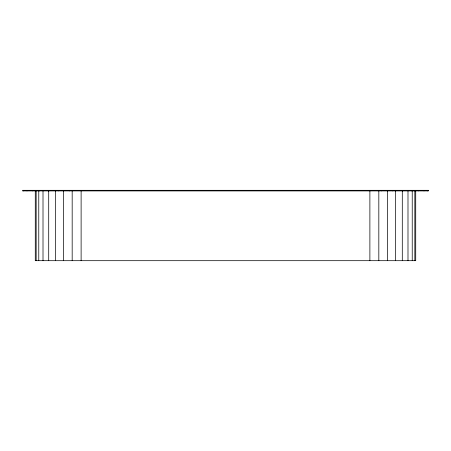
<?xml version="1.0" encoding="UTF-8"?>
<svg xmlns="http://www.w3.org/2000/svg" width="451" height="451" viewBox="0 0 451 451"><rect width="100%" height="100%" fill="white"/><g stroke="black" fill="none" stroke-linecap="round" stroke-linejoin="round"><path stroke-width="0.68" d="M427.322 190.311L427.322 190.92M423.991 190.311L423.991 190.92M418.579 190.311L418.579 190.92M415.721 190.311L415.721 260.689L35.279 260.689L35.279 190.311M414.835 190.311L414.835 260.689M412.231 190.311L412.231 260.689M411.295 190.311L411.295 190.92M407.992 190.311L407.992 260.689M402.422 190.311L402.422 190.92M402.292 190.311L402.292 260.689M395.347 190.311L395.347 260.689M392.297 190.311L392.297 190.92M387.42 190.311L387.42 260.689M381.309 190.311L381.309 190.92M378.823 190.311L378.823 260.689M369.882 190.311L369.882 260.689M81.118 190.311L81.118 260.689M72.177 190.311L72.177 260.689M69.691 190.311L69.691 190.92M63.58 190.311L63.58 260.689M58.703 190.311L58.703 190.92M55.653 190.311L55.653 260.689M48.708 190.311L48.708 260.689M48.578 190.311L48.578 190.92M43.008 190.311L43.008 260.689M39.705 190.311L39.705 190.92M38.769 190.311L38.769 260.689M36.165 190.311L36.165 260.689M32.421 190.311L32.421 190.92M27.009 190.311L27.009 190.92M23.677 190.311L23.677 190.92M428.45 190.311L22.55 190.311L22.55 190.92L428.45 190.92L428.45 190.311"/></g></svg>
